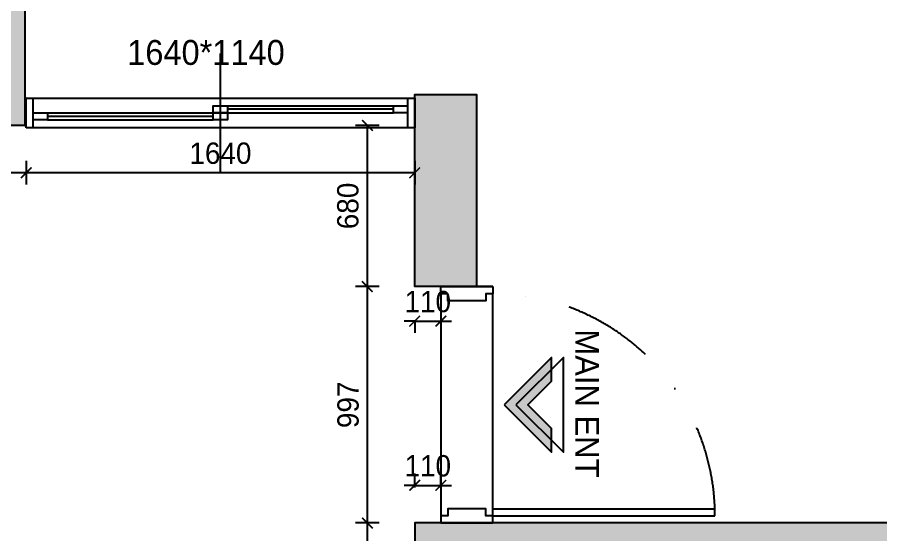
# Model space of a CAD drawing. Header units: millimetres. Extents: x -551172 to 227904, y -3435 to 261611.
# Drawn here: x 157413 to 161057, y 89376 to 91558 of the extents above; entities that cross this region are included whole.
import ezdxf
from ezdxf.enums import TextEntityAlignment as Align

# ---------------------------------------------------------------- set-up
doc = ezdxf.new("R2010")
doc.units = ezdxf.units.MM
doc.header["$LTSCALE"] = 100
doc.header["$PDMODE"] = 3
doc.linetypes.add('DASHDOT', pattern=[25.4, 12.7, -6.35, 0, -6.35])
doc.layers.get('DEFPOINTS').update_dxf_attribs({"color": 248})
for name, color, linetype in [('E-DIM(IN)', 14, 'Continuous'), ('F-DOOR', 6, 'Continuous'), ('F-HAT', 251, 'Continuous'), ('F-SYM', 7, 'Continuous'), ('F-SYM @ 1', 7, 'Continuous'), ('F-TEXT @ 1', 3, 'Continuous'), ('F-WALL1', 2, 'Continuous'), ('F-WALL2', 3, 'Continuous'), ('F-WIN', 4, 'Continuous')]:
    doc.layers.add(name, color=color, linetype=linetype)
doc.styles.add('YOURNAME', font='HYWULM.TTF')
doc.dimstyles.new('YOURNAME-50', dxfattribs={"dimscale": 50, "dimtxt": 1.8, "dimasz": 0.9, "dimexe": 1, "dimexo": 3, "dimgap": 0.7, "dimtad": 1, "dimdec": 0, "dimzin": 0, "dimdsep": 46, "dimtxsty": 'YOURNAME', "dimblk": 'ARCHTICK', "dimcen": 0, "dimclrd": 1, "dimclre": 1, "dimclrt": 7, "dimadec": 0, "dimazin": 0, "dimtfac": 1, "dimtdec": 0, "dimtix": 1, "dimtmove": 2, "dimatfit": 3, "dimldrblk": 'ARCHTICK', "dimfxl": 0, "dimtolj": 1, "dimtzin": 0, "dimarcsym": 0})

# ---------------------------------------------------------------- blocks, each defined once
blk = doc.blocks.new('F-SYM-ENT NAME')
at = {"layer": 'F-SYM'}
h = blk.add_hatch(color=1, dxfattribs=at)
h.dxf.hatch_style = 1
h.paths.add_polyline_path([(-181266.5, -29724.5), (-181466.5, -29924.5), (-181366.5, -29924.5), (-181266.5, -29824.5), (-181166.5, -29924.5), (-181066.5, -29924.5)])
at = {"layer": 'F-SYM', "color": 1}
for points in [[(-181266.5, -29724.5), (-181466.5, -29924.5), (-181366.5, -29924.5), (-181266.5, -29824.5), (-181166.5, -29924.5), (-181066.5, -29924.5)], [(-181266.5, -29774.5), (-181466.5, -29974.5), (-181066.5, -29974.5)]]:
    blk.add_lwpolyline(points, close=True, dxfattribs=at)
at = {"layer": 'F-SYM', "color": 1, "style": 'YOURNAME'}
blk.add_attdef('ENT', text='', height=100, dxfattribs=at).set_placement((-181266.5, -30024.5), align=Align.TOP_CENTER)
blk = doc.blocks.new('*U698')
at = {"layer": 'F-SYM'}
ref = blk.add_blockref('F-SYM-ENT NAME', (129743.2, 271190.8), dxfattribs=dict(at, rotation=90.00000000000001))
ref.add_attrib('ENT', 'MAIN ENT', dxfattribs={"layer": 'F-SYM @ 1', "color": 1, "height": 100, "rotation": 270, "style": 'YOURNAME'}).set_placement((159867.9, 89929.9), align=Align.TOP_CENTER)
blk = doc.blocks.new('_ArchTick')
at = {"color": 0, "linetype": 'ByBlock', "const_width": 0.15}
blk.add_lwpolyline([(-0.5, -0.5), (0.5, 0.5)], dxfattribs=at)
blk = doc.blocks.new('*D308')
at = {"layer": 'DEFPOINTS', "color": 0}
for p in [(158890.6, 89425.8), (159090.6, 89425.8), (159090.6, 88310.8)]:
    blk.add_point(p, dxfattribs=at)
at = {"layer": 'E-DIM(IN)', "lineweight": -2}
for p, q in [((158940.6, 89425.8), (158840.6, 89425.8)), ((158890.6, 88310.8), (158890.6, 89425.8)), ((158940.6, 88310.8), (158840.6, 88310.8))]:
    blk.add_line(p, q, dxfattribs=at)
at = {"layer": 'E-DIM(IN)', "lineweight": -2, "xscale": 45, "yscale": 45, "zscale": 45}
for p, rotation in [((158890.6, 89425.8), 90), ((158890.6, 88310.8), 270)]:
    blk.add_blockref('_ArchTick', p, dxfattribs=dict(at, rotation=rotation))
at = {"layer": 'E-DIM(IN)', "color": 7, "insert": (158809.7, 88868.3), "char_height": 90, "attachment_point": 5, "rotation": 90, "style": 'YOURNAME'}
blk.add_mtext('\\A1;1115', dxfattribs=at)
blk = doc.blocks.new('*D309')
at = {"layer": 'DEFPOINTS', "color": 0}
for p in [(158890.6, 90422.8), (159090.6, 90422.8), (159090.6, 89425.8)]:
    blk.add_point(p, dxfattribs=at)
at = {"layer": 'E-DIM(IN)', "lineweight": -2}
for p, q in [((158940.6, 90422.8), (158840.6, 90422.8)), ((158890.6, 89425.8), (158890.6, 90422.8)), ((158940.6, 89425.8), (158840.6, 89425.8))]:
    blk.add_line(p, q, dxfattribs=at)
at = {"layer": 'E-DIM(IN)', "lineweight": -2, "xscale": 45, "yscale": 45, "zscale": 45}
for p, rotation in [((158890.6, 90422.8), 90), ((158890.6, 89425.8), 270)]:
    blk.add_blockref('_ArchTick', p, dxfattribs=dict(at, rotation=rotation))
at = {"layer": 'E-DIM(IN)', "color": 7, "insert": (158809.6, 89924.3), "char_height": 90, "attachment_point": 5, "rotation": 90, "style": 'YOURNAME'}
blk.add_mtext('\\A1;997', dxfattribs=at)
blk = doc.blocks.new('*D310')
at = {"layer": 'DEFPOINTS', "color": 0}
for p in [(158890.6, 91102.8), (159090.6, 91102.8), (159090.6, 90422.8)]:
    blk.add_point(p, dxfattribs=at)
at = {"layer": 'E-DIM(IN)', "lineweight": -2}
for p, q in [((158940.6, 91102.8), (158840.6, 91102.8)), ((158890.6, 90422.8), (158890.6, 91102.8)), ((158940.6, 90422.8), (158840.6, 90422.8))]:
    blk.add_line(p, q, dxfattribs=at)
at = {"layer": 'E-DIM(IN)', "lineweight": -2, "xscale": 45, "yscale": 45, "zscale": 45}
for p, rotation in [((158890.6, 91102.8), 90), ((158890.6, 90422.8), 270)]:
    blk.add_blockref('_ArchTick', p, dxfattribs=dict(at, rotation=rotation))
at = {"layer": 'E-DIM(IN)', "color": 7, "insert": (158808.7, 90762.8), "char_height": 90, "attachment_point": 5, "rotation": 90, "style": 'YOURNAME'}
blk.add_mtext('\\A1;680', dxfattribs=at)
blk = doc.blocks.new('*D311')
at = {"layer": 'DEFPOINTS', "color": 0}
for p in [(157450.6, 91102.8), (159090.6, 91102.8), (157450.6, 90902.8)]:
    blk.add_point(p, dxfattribs=at)
at = {"layer": 'E-DIM(IN)', "lineweight": -2}
for p, q in [((157450.6, 90952.8), (157450.6, 90852.8)), ((159090.6, 90952.8), (159090.6, 90852.8)), ((159090.6, 90902.8), (157450.6, 90902.8))]:
    blk.add_line(p, q, dxfattribs=at)
at = {"layer": 'E-DIM(IN)', "lineweight": -2, "xscale": 45, "yscale": 45, "zscale": 45, "rotation": 180}
blk.add_blockref('_ArchTick', (157450.6, 90902.8), dxfattribs=at)
at = {"layer": 'E-DIM(IN)', "lineweight": -2, "xscale": 45, "yscale": 45, "zscale": 45}
blk.add_blockref('_ArchTick', (159090.6, 90902.8), dxfattribs=at)
at = {"layer": 'E-DIM(IN)', "color": 7, "insert": (158270.6, 90984.7), "char_height": 90, "attachment_point": 5, "style": 'YOURNAME'}
blk.add_mtext('\\A1;1640', dxfattribs=at)
blk = doc.blocks.new('*D312')
at = {"layer": 'DEFPOINTS', "color": 0}
for p in [(156675.6, 91102.8), (157450.6, 91102.8), (156675.6, 90902.8)]:
    blk.add_point(p, dxfattribs=at)
at = {"layer": 'E-DIM(IN)', "lineweight": -2}
for p, q in [((156675.6, 90952.8), (156675.6, 90852.8)), ((157450.6, 90952.8), (157450.6, 90852.8)), ((157450.6, 90902.8), (156675.6, 90902.8))]:
    blk.add_line(p, q, dxfattribs=at)
at = {"layer": 'E-DIM(IN)', "lineweight": -2, "xscale": 45, "yscale": 45, "zscale": 45, "rotation": 180}
blk.add_blockref('_ArchTick', (156675.6, 90902.8), dxfattribs=at)
at = {"layer": 'E-DIM(IN)', "lineweight": -2, "xscale": 45, "yscale": 45, "zscale": 45}
blk.add_blockref('_ArchTick', (157450.6, 90902.8), dxfattribs=at)
at = {"layer": 'E-DIM(IN)', "color": 7, "insert": (157063.1, 90983.7), "char_height": 90, "attachment_point": 5, "style": 'YOURNAME'}
blk.add_mtext('\\A1;775', dxfattribs=at)
blk = doc.blocks.new('*D314')
at = {"layer": 'DEFPOINTS', "color": 0}
for p in [(159090.6, 90422.8), (159200.6, 90422.8), (159200.6, 90277.3)]:
    blk.add_point(p, dxfattribs=at)
at = {"layer": 'E-DIM(IN)', "lineweight": -2}
for p, q in [((159090.6, 90277.3), (159045.6, 90277.3)), ((159090.6, 90277.3), (159200.6, 90277.3)), ((159090.6, 90272.8), (159090.6, 90227.3)), ((159200.6, 90277.3), (159245.6, 90277.3)), ((159200.6, 90272.8), (159200.6, 90227.3))]:
    blk.add_line(p, q, dxfattribs=at)
at = {"layer": 'E-DIM(IN)', "lineweight": -2, "xscale": 45, "yscale": 45, "zscale": 45}
blk.add_blockref('_ArchTick', (159090.6, 90277.3), dxfattribs=at)
at = {"layer": 'E-DIM(IN)', "lineweight": -2, "xscale": 45, "yscale": 45, "zscale": 45, "rotation": 180}
blk.add_blockref('_ArchTick', (159200.6, 90277.3), dxfattribs=at)
at = {"layer": 'E-DIM(IN)', "color": 7, "insert": (159145.6, 90359.1), "char_height": 90, "attachment_point": 5, "style": 'YOURNAME'}
blk.add_mtext('\\A1;110', dxfattribs=at)
blk = doc.blocks.new('*D315')
at = {"layer": 'DEFPOINTS', "color": 0}
for p in [(159200.6, 89584.6), (159090.6, 89425.8), (159200.6, 89425.8)]:
    blk.add_point(p, dxfattribs=at)
at = {"layer": 'E-DIM(IN)', "lineweight": -2}
for p, q in [((159090.6, 89575.8), (159090.6, 89634.6)), ((159200.6, 89575.8), (159200.6, 89634.6)), ((159090.6, 89584.6), (159045.6, 89584.6)), ((159090.6, 89584.6), (159200.6, 89584.6)), ((159200.6, 89584.6), (159245.6, 89584.6))]:
    blk.add_line(p, q, dxfattribs=at)
at = {"layer": 'E-DIM(IN)', "lineweight": -2, "xscale": 45, "yscale": 45, "zscale": 45}
blk.add_blockref('_ArchTick', (159090.6, 89584.6), dxfattribs=at)
at = {"layer": 'E-DIM(IN)', "lineweight": -2, "xscale": 45, "yscale": 45, "zscale": 45, "rotation": 180}
blk.add_blockref('_ArchTick', (159200.6, 89584.6), dxfattribs=at)
at = {"layer": 'E-DIM(IN)', "color": 7, "insert": (159145.6, 89666.4), "char_height": 90, "attachment_point": 5, "style": 'YOURNAME'}
blk.add_mtext('\\A1;110', dxfattribs=at)

msp = doc.modelspace()

# ---------------------------------------------------------------- hatches: boundary and pattern name
at = {"layer": 'F-HAT'}
h = msp.add_hatch(color=256, dxfattribs=at)
h.dxf.hatch_style = 1
h.paths.add_polyline_path([(146000.6, 91301.8), (146042.1, 91616.8), (144642.1, 91616.8), (144642.1, 93089.8), (145217.1, 93089.8), (145217.1, 93320.8), (144442.1, 93320.8), (144442.1, 79859.8), (145476.6, 79859.8), (145476.6, 80052.8), (144706.6, 80052.8), (144706.6, 81641.8), (145489.6, 81641.8), (145489.6, 81891.8), (144729.6, 81891.8), (144729.6, 86096.8), (145820.6, 86096.8), (145820.6, 86256.8), (144729.6, 86256.8), (144729.6, 88346.8), (146070.6, 88346.8), (146070.6, 88496.8), (144690.6, 88496.8), (144690.6, 91301.8)])
h.paths.add_polyline_path([(147533.6, 91301.8), (147533.6, 88496.8), (146858.6, 88496.8), (146858.6, 88346.8), (147533.6, 88346.8), (147533.6, 86256.8), (146670.6, 86256.8), (146670.6, 86096.8), (148220.6, 86096.8), (148220.6, 86256.8), (147705.6, 86256.8), (147705.6, 87608.8), (148405.6, 87608.8), (148405.6, 87763.8), (147695.6, 87763.8), (147695.6, 91300.8), (148485.6, 91300.8), (148485.6, 91915.8), (147700.6, 91915.8), (147700.6, 93120.8), (148460.6, 93120.8), (148460.6, 93320.8), (146834.6, 93320.8), (146834.6, 93089.8), (147544.6, 93089.8), (147544.6, 92186.8), (146802.1, 92186.8), (146802.1, 91616.8), (146843.6, 91301.8)])
h.paths.add_polyline_path([(146952.1, 91616.8), (146952.1, 92036.8), (147544.6, 92036.8), (147544.6, 91616.8)], flags=16)
h.paths.add_polyline_path([(147700.6, 91450.8), (147700.6, 91765.8), (148335.6, 91765.8), (148335.6, 91450.8)], flags=16)
h.paths.add_polyline_path([(149448.6, 86256.8), (149175.6, 86256.8), (149175.6, 86096.8), (149220.6, 86096.8), (149220.6, 81891.8), (148788.6, 81891.8), (148788.6, 81641.8), (149448.6, 81641.8), (149448.6, 81836.8)])
h.paths.add_polyline_path([(149401.6, 80059.8), (149401.6, 80694.8), (149206.6, 80694.8), (149206.6, 80402.8), (149206.6, 80059.8), (149196.6, 80059.8), (149196.6, 79859.8), (149911.6, 79859.8), (149911.6, 80059.8)])
h.paths.add_polyline_path([(154995.6, 80469.8), (155500.6, 80469.8), (155500.6, 80724.8), (154995.6, 80724.8), (154995.6, 85991.8), (156935.6, 85991.8), (156935.6, 85371.8), (157085.6, 85371.8), (157085.6, 85689.8), (157400.6, 85689.8), (157400.6, 85847.8), (157120.6, 85847.8), (157120.6, 86194.8), (154804.6, 86194.8), (154804.6, 80059.8), (154294.6, 80059.8), (154294.6, 79859.8), (154995.6, 79859.8), (154995.6, 80044.8)])
h.paths.add_polyline_path([(154995.6, 80044.8), (154995.6, 79859.8), (156640.6, 79859.8, 0.191132), (158008.8, 80469.8), (157795.6, 80469.8), (157773.9, 80469.8, -0.151278), (156640.6, 80044.8)])
h.paths.add_polyline_path([(158998.6, 80469.8), (158998.6, 80669.8), (158485.6, 80669.8), (158485.6, 85689.8), (158530.6, 85689.8), (158530.6, 85847.8), (158250.6, 85847.8), (158250.6, 85689.8), (158295.6, 85689.8), (158295.6, 80724.8), (157795.6, 80724.8), (157795.6, 80469.8)])
h.paths.add_polyline_path([(161980.6, 80469.8), (161980.6, 89425.8), (159090.6, 89425.8), (159090.6, 88310.8), (159005.6, 88310.8), (159005.6, 88150.8), (159090.6, 88150.8), (159090.6, 87350.8), (159250.6, 87350.8), (159250.6, 89200.8), (161780.6, 89200.8), (161780.6, 87505.8), (160035.6, 87505.8), (160035.6, 87350.8), (160965.6, 87350.8), (160965.6, 86142.8), (159700.6, 86142.8), (159700.6, 85847.8), (159380.6, 85847.8), (159380.6, 85689.8), (159695.6, 85689.8), (159695.6, 85364.8), (159848.6, 85364.8), (159848.6, 85984.8), (161788.6, 85984.8), (161788.6, 80669.8), (161278.6, 80669.8), (161278.6, 80469.8)])
h.paths.add_polyline_path([(161120.6, 86142.8), (161120.6, 87350.8), (161780.6, 87350.8), (161780.6, 86142.8)], flags=16)
h.paths.add_polyline_path([(155585.6, 87650.8), (155585.6, 87805.8), (153180.6, 87805.8), (153180.6, 92845.8), (153690.6, 92845.8), (153690.6, 93045.8), (153180.6, 93045.8), (153180.6, 93320.8), (152465.6, 93320.8), (152465.6, 93120.8), (153000.6, 93120.8), (153000.6, 90795.8), (152600.6, 90795.8), (152600.6, 90550.8), (152995.6, 90550.8), (152995.6, 87650.8)])
h.paths.add_polyline_path([(156675.6, 88310.8), (156675.6, 91102.8), (157445.6, 91102.8), (157445.6, 93045.8), (156205.6, 93045.8), (156205.6, 92845.8), (157237.6, 92845.8), (157237.6, 91575.8), (156485.6, 91575.8), (156485.6, 87805.8), (156435.6, 87805.8), (156435.6, 87650.8), (156670.6, 87650.8), (156670.6, 88150.8), (157090.6, 88150.8), (157090.6, 88310.8)])
h.paths.add_polyline_path([(156675.6, 91202.8), (156675.6, 91475.8), (157237.6, 91475.8), (157237.6, 91202.8)], flags=16)
h.paths.add_polyline_path([(159090.6, 90422.8), (159350.6, 90422.8), (159350.6, 91232.8), (159090.6, 91232.8)])
h.paths.add_polyline_path([(150970.6, 91300.8), (150970.6, 90550.8), (151240.6, 90550.8), (151240.6, 91640.8), (149970.6, 91640.8), (149970.6, 91300.8)])
h = msp.add_hatch(dxfattribs=at)
h.set_pattern_fill('ANSI31', color=256, scale=10)
h.paths.add_polyline_path([(157450.6, 91217.8), (157445.6, 91217.8), (157445.6, 91102.8), (157450.6, 91102.8)])

# ---------------------------------------------------------------- linework, layer by layer
at = {"layer": 'F-DOOR'}
for p, q in [((159420.6, 90422.8), (159200.6, 90422.8)), ((159200.6, 90392.8), (159200.6, 89455.8)), ((159420.6, 89455.8), (159420.6, 90392.8)), ((159420.6, 89485.8), (160357.6, 89485.8)), ((159420.6, 89455.8), (159420.6, 89485.8)), ((160357.6, 89455.8), (160357.6, 89485.8)), ((159200.6, 89425.8), (159420.6, 89425.8)), ((159420.6, 89425.8), (159200.6, 89425.8)), ((159420.6, 89455.8), (160357.6, 89455.8))]:
    msp.add_line(p, q, dxfattribs=at)
for points in [[(159420.6, 90422.8), (159420.6, 90392.8), (159390.6, 90392.8), (159390.6, 90362.8), (159230.6, 90362.8), (159230.6, 90392.8), (159200.6, 90392.8), (159200.6, 90422.8), (159420.6, 90422.8)], [(159420.6, 89425.8), (159420.6, 89455.8), (159390.6, 89455.8), (159390.6, 89485.8), (159230.6, 89485.8), (159230.6, 89455.8), (159200.6, 89455.8), (159200.6, 89425.8), (159420.6, 89425.8)]]:
    msp.add_lwpolyline(points, dxfattribs=at)
at = {"layer": 'F-DOOR', "color": 1, "linetype": 'DASHDOT', "ltscale": 0.3}
msp.add_arc((159420.6, 89455.8), 937, 0, 90, dxfattribs=at)
at = {"layer": 'F-WALL1'}
for points in [[(156675.6, 91102.8), (156675.6, 88310.8), (157090.6, 88310.8), (157090.6, 88150.8), (156670.6, 88150.8), (156670.6, 87650.8), (156435.6, 87650.8), (156435.6, 87805.8), (156485.6, 87805.8), (156485.6, 91575.8), (157237.6, 91575.8), (157237.6, 92845.8), (156205.6, 92845.8), (156205.6, 93045.8), (157445.6, 93045.8), (157445.6, 91102.8)], [(159350.6, 90422.8), (159090.6, 90422.8), (159090.6, 91232.8), (159350.6, 91232.8)]]:
    msp.add_lwpolyline(points, close=True, dxfattribs=at)
msp.add_lwpolyline([(161980.6, 80469.8), (161980.6, 89425.8), (159090.6, 89425.8), (159090.6, 88310.8), (159005.6, 88310.8), (159005.6, 88150.8), (159090.6, 88150.8), (159090.6, 87350.8), (159250.6, 87350.8), (159250.6, 89200.8), (161780.6, 89200.8), (161780.6, 87505.8), (160035.6, 87505.8), (160035.6, 87350.8), (160965.6, 87350.8), (160965.6, 86142.8), (159700.6, 86142.8), (159700.6, 85847.8)], dxfattribs=at)
at = {"layer": 'F-WALL2'}
for p, q in [((157450.6, 91217.8), (157445.6, 91217.8)), ((157445.6, 91102.8), (157450.6, 91102.8))]:
    msp.add_line(p, q, dxfattribs=at)
at = {"layer": 'F-WIN'}
for p, q in [((158270.6, 90905.3), (158270.6, 91405.3)), ((157450.6, 91092.8), (157450.6, 91217.8)), ((157450.6, 91217.8), (159090.6, 91217.8)), ((157480.6, 91092.8), (157480.6, 91217.8)), ((159060.6, 91217.8), (159060.6, 91092.8)), ((159090.6, 91217.8), (159090.6, 91092.8)), ((158300.6, 91185.3), (159000.6, 91185.3)), ((157540.6, 91155.3), (158240.6, 91155.3)), ((158240.6, 91140.3), (157540.6, 91140.3)), ((159000.6, 91170.3), (158300.6, 91170.3)), ((158300.6, 91155.3), (159000.6, 91155.3)), ((157540.6, 91125.3), (158240.6, 91125.3)), ((159090.6, 91092.8), (157450.6, 91092.8))]:
    msp.add_line(p, q, dxfattribs=at)
for points in [[(158300.6, 91185.3), (158300.6, 91155.3), (158240.6, 91155.3), (158240.6, 91185.3)], [(159060.6, 91185.3), (159060.6, 91155.3), (159000.6, 91155.3), (159000.6, 91185.3)], [(157540.6, 91155.3), (157540.6, 91125.3), (157480.6, 91125.3), (157480.6, 91155.3)], [(158300.6, 91155.3), (158300.6, 91125.3), (158240.6, 91125.3), (158240.6, 91155.3)]]:
    msp.add_lwpolyline(points, close=True, dxfattribs=at)

# ---------------------------------------------------------------- block references
at = {"layer": 'F-WALL1'}
msp.add_blockref('*U698', (0, 0), dxfattribs=at)

# ---------------------------------------------------------------- texts
at = {"layer": 'F-TEXT @ 1', "style": 'YOURNAME'}
msp.add_text('1640*1140', height=105, dxfattribs=at).set_placement((157877.2, 91357.7))

# ---------------------------------------------------------------- dimensions: what is measured, and where the dimension line sits
at = {"layer": 'E-DIM(IN)'}
for base, p1, p2, picture, middle in [((156675.6, 90902.8), (157450.6, 91102.8), (156675.6, 91102.8), '*D312', (157063.1, 90983.7)), ((157450.6, 90902.8), (159090.6, 91102.8), (157450.6, 91102.8), '*D311', (158270.6, 90984.7)), ((159200.6, 90277.3), (159090.6, 90422.8), (159200.6, 90422.8), '*D314', (159145.6, 90359.1)), ((159200.6, 89584.6), (159090.6, 89425.8), (159200.6, 89425.8), '*D315', (159145.6, 89666.4))]:
    dim = msp.add_linear_dim(base=base, p1=p1, p2=p2, dimstyle='YOURNAME-50', override={"dimclrd": 256, "dimclre": 256}, dxfattribs=at)
    dim.commit()
    dim.dimension.update_dxf_attribs({"geometry": picture, "text_midpoint": middle})
for base, p1, p2, picture, middle in [((158890.6, 91102.8), (159090.6, 90422.8), (159090.6, 91102.8), '*D310', (158808.7, 90762.8)), ((158890.6, 90422.8), (159090.6, 89425.8), (159090.6, 90422.8), '*D309', (158809.6, 89924.3)), ((158890.6, 89425.8), (159090.6, 88310.8), (159090.6, 89425.8), '*D308', (158809.7, 88868.3))]:
    dim = msp.add_linear_dim(base=base, p1=p1, p2=p2, angle=90, dimstyle='YOURNAME-50', override={"dimclrd": 256, "dimclre": 256}, dxfattribs=at)
    dim.commit()
    dim.dimension.update_dxf_attribs({"geometry": picture, "text_midpoint": middle})

doc.saveas('drawing.dxf')
